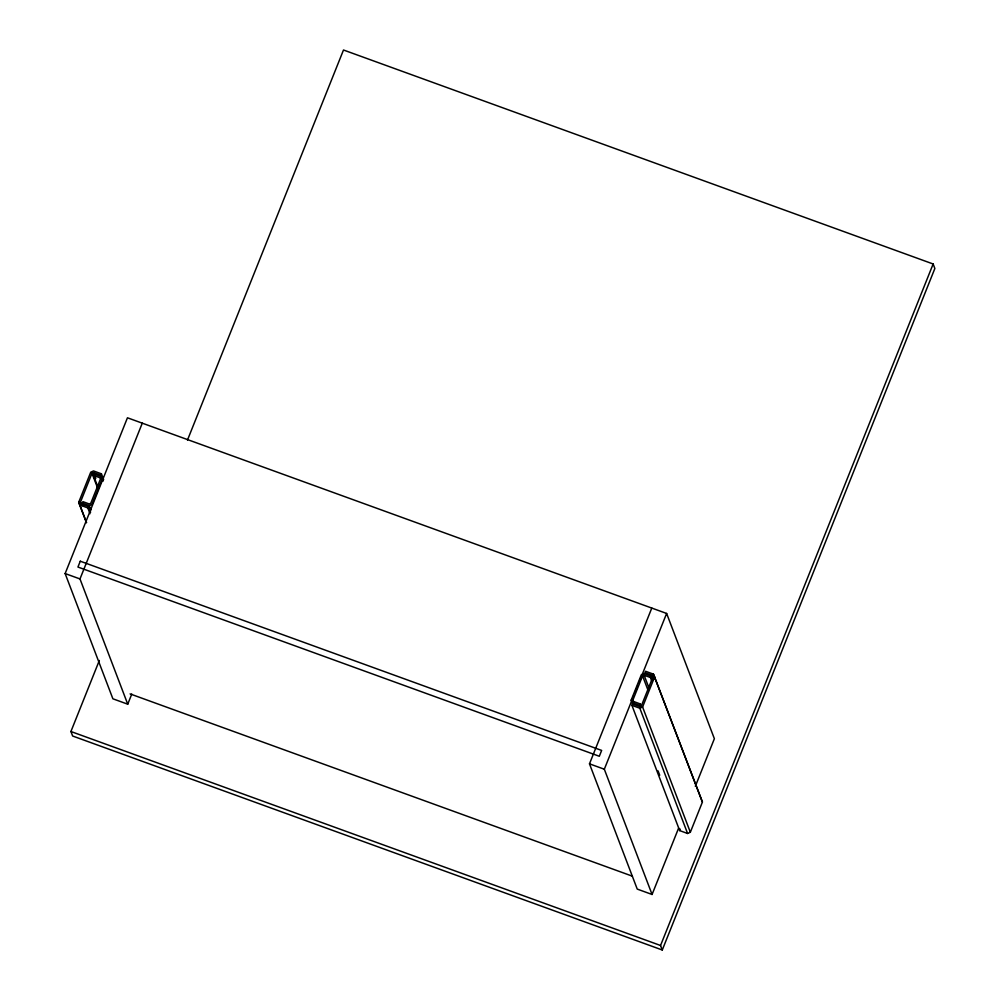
<?xml version="1.0" encoding="UTF-8"?>
<svg xmlns="http://www.w3.org/2000/svg" width="1000" height="1000" viewBox="0 0 1000 1000"><rect width="100%" height="100%" fill="white"/><g stroke="black" fill="none" stroke-linecap="round" stroke-linejoin="round"><path stroke-width="1.5" d="M86.45 522.737L78.675 502.35L90.75 472.163L93.513 470.938L101.425 473.812L103.637 479.637M81.512 505.2L80.4 502.287L91.988 473.312L93.537 472.625L100.838 475.275L103.062 481.1M82.338 503.125L82.925 501.662L89.225 503.95L90.775 503.263L100.412 479.15L99.75 477.663L93.438 475.375L94.012 473.913L100.938 476.425L102.137 479.087L92.013 504.4L89.262 505.637L82.338 503.125L83.45 506.037M90.013 513.713L87.788 507.887L88.375 506.425L81.075 503.775L80.4 502.287M100.838 475.275L101.425 473.812M131.775 694.087L127.737 704.188L112.888 698.8L65.138 573.562L127.45 417.788L666.625 613.45L714.375 738.7L695.337 786.3M127.737 704.188L79.987 578.938L142.287 423.162M187.488 440.05L343.5 50L933.138 263.988L934.862 268.488L662.275 950L72.638 736.012L70.925 731.513L99.338 660.462M678.612 828.125L652.075 894.475L637.238 889.087L589.487 763.838L651.787 608.075M632.863 704.45L631.2 700.075L641.325 674.762L644.075 673.538L651 676.05L652.675 680.413M652.075 894.475L604.325 769.225L633.737 695.675M634.9 692.788L637.775 685.575M638.938 682.688L640.662 678.363M641.825 675.475L666.625 613.45M634.038 702.925L632.925 700.013L642.562 675.9L644.112 675.212L650.425 677.513L651.525 680.425M631.912 705.35L632.5 703.9L639.8 706.538L641.35 705.85L652.938 676.888L652.262 675.387L644.963 672.738L645.55 671.275L653.462 674.15L702.412 802.062L690.337 832.237L687.588 833.475L679.675 830.6L631.912 705.35L639.837 708.225L642.588 707L654.663 676.812M632.925 700.013L633.6 701.5L639.913 703.8L639.325 705.25L632.4 702.738L631.2 700.075M650.425 677.513L651 676.05M679.675 830.6L680.25 829.137M662.275 950L660.55 945.487L933.138 263.988M78.675 502.35L79.875 505.012L87.788 507.887M65.138 573.562L79.987 578.938M589.487 763.838L604.325 769.225M130.1 693.9L632.375 876.175M70.925 731.513L660.55 945.487M702.412 802.062L653.462 674.15M652.262 675.387L653.375 678.3M644.112 675.212L649.1 688.325M642.562 675.9L648.112 690.462M642.588 707L690.337 832.237M639.913 703.8L641.012 706.712M639.837 708.225L687.588 833.475M658.05 770.888L659.712 775.25M100.938 476.425L102.613 480.8M93.537 472.625L95.763 478.45M93.438 475.375L97.875 487.025M91.988 473.312L97.55 487.875M89.262 505.637L90.925 510M88.375 506.425L90.6 512.25M79.875 505.012L86.538 522.487M80.275 561.213L77.938 567.05L599.312 756.263L601.65 750.425L80.275 561.213"/></g></svg>
